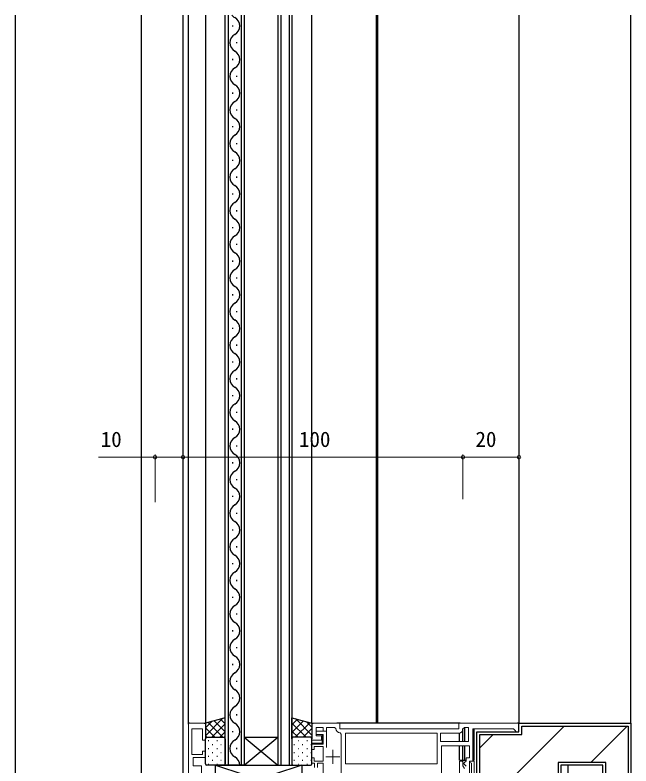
# Model space of a CAD drawing. Units: millimetres, scale not verified. Extents: x -437 to 438, y -681 to 679.
# Drawn here: x 50.7 to 270.7, y -34.7 to 233.4 of the extents above; entities that cross this region are included whole.
import ezdxf
from ezdxf.enums import TextEntityAlignment as Align

# ---------------------------------------------------------------- set-up
doc = ezdxf.new("R2010")
doc.units = ezdxf.units.MM
doc.header["$LTSCALE"] = 4
doc.layers.add('0-2_YKK_11', color=7, linetype='Continuous', lineweight=18)
doc.layers.add('0-5_YKK_D', color=6, linetype='Continuous', lineweight=18)
for name, color, linetype in [('0-3_YKK_12', 2, 'Continuous'), ('0-4_YKK_13', 4, 'Continuous'), ('0-7_YSS_K', 3, 'Continuous')]:
    doc.layers.add(name, color=color, linetype=linetype)
doc.styles.add('ＭＳ ゴシック', font='')
doc.styles.get('ＭＳ ゴシック').set_extended_font_data('MS Gothic')

msp = doc.modelspace()

# ---------------------------------------------------------------- linework, layer by layer
at = {"layer": '0-2_YKK_11'}
for p, q in [((164.198, -28.987), (164.198, -33.987)), ((161.698, -31.487), (166.698, -31.487))]:
    msp.add_line(p, q, dxfattribs=at)
for points in [[(112.698, -49.487), (112.698, -19.487), (118.698, -19.487), (118.698, -25.487), (117.698, -25.487), (117.698, -21.487), (113.898, -21.487), (113.898, -30.687), (117.698, -30.687), (117.698, -29.487), (118.698, -29.487), (118.698, -31.687), (114.298, -31.687), (114.298, -34.687), (117.298, -34.687), (117.298, -37.187)], [(165.238, -21.387), (164.748, -20.987), (161.898, -20.987), (161.898, -22.287), (160.698, -22.287), (160.698, -20.987), (158.198, -20.987), (158.198, -23.987), (160.198, -23.987), (160.198, -25.487), (156.698, -25.487), (156.698, -19.487), (166.698, -19.487), (166.698, -21.487)], [(166.698, -21.487), (209.198, -21.487), (209.198, -19.487), (230.698, -19.487), (230.698, -22.487), (229.698, -22.487), (229.198, -21.987), (228.698, -21.487), (214.198, -21.487), (214.198, -32.987), (212.998, -32.987), (212.998, -37.587)], [(202.698, -25.987), (212.698, -25.987), (212.698, -20.987), (211.198, -20.987), (210.698, -21.487)], [(157.698, -35.287), (157.698, -33.787), (156.698, -33.787), (156.698, -31.887), (157.498, -31.887), (157.498, -32.987), (160.698, -32.987), (160.698, -27.787), (157.498, -27.787), (157.498, -28.887), (156.698, -28.887), (156.698, -26.987), (160.698, -26.987), (160.698, -23.487), (158.198, -23.487), (158.198, -22.287), (161.898, -22.287), (161.898, -28.088)], [(167.198, -39.987), (167.198, -23.436), (166.798, -22.946)], [(209.198, -22.987), (202.698, -22.987), (202.698, -25.987)], [(211.798, -34.787), (211.498, -34.487), (210.998, -33.987), (210.998, -33.787), (211.498, -33.287), (211.798, -32.987), (211.798, -31.787), (212.998, -31.787), (212.998, -27.487), (202.998, -27.487), (202.998, -39.987)], [(160.698, -44.587), (160.698, -33.787), (158.698, -33.787), (158.698, -35.287)], [(209.498, -41.072), (209.498, -32.987), (210.698, -32.987), (210.698, -34.667), (211.258, -35.637)], [(213.698, -37.987), (213.698, -33.748), (213.158, -33.437), (213.278, -32.987), (214.698, -32.987), (214.698, -38.987)]]:
    msp.add_lwpolyline(points, dxfattribs=at)
msp.add_lwpolyline([(201.498, -22.987), (168.698, -22.987), (168.698, -33.987), (201.498, -33.987)], close=True, dxfattribs=at)
for centre, radius, start, end in [((167.198, -20.987), 2, 191.53698, 258.46304), ((209.198, -21.487), 1.5, 270.00001, 359.99999)]:
    msp.add_arc(centre, radius, start, end, dxfattribs=at)
at = {"layer": '0-3_YKK_12'}
for p, q in [((110.698, -62.758), (110.698, 233.415)), ((112.698, -19.787), (112.698, 233.415)), ((118.698, 233.415), (118.698, -19.487)), ((125.798, -34.487), (125.798, 233.415)), ((126.798, 233.415), (126.798, -34.487)), ((131.598, -34.487), (131.598, 233.415)), ((132.598, 233.415), (132.598, -34.487)), ((144.598, 233.415), (144.598, -34.487)), ((145.598, 233.415), (145.598, -34.487)), ((148.598, 233.415), (148.598, -34.487)), ((149.598, 233.415), (149.598, -34.487)), ((156.698, -19.487), (156.698, 233.415)), ((179.698, 233.415), (179.698, -19.487)), ((180.198, 233.415), (180.198, -19.487)), ((230.698, 233.415), (230.698, -19.487)), ((128.438, 229.313), (128.438, 229.713)), ((129.958, 223.313), (129.958, 223.713)), ((128.438, 217.313), (128.438, 217.713)), ((129.958, 211.313), (129.958, 211.713)), ((128.438, 205.313), (128.438, 205.713)), ((129.958, 199.313), (129.958, 199.713)), ((128.438, 193.313), (128.438, 193.713)), ((129.958, 187.313), (129.958, 187.713)), ((128.438, 181.313), (128.438, 181.713)), ((129.958, 175.313), (129.958, 175.713)), ((128.438, 169.313), (128.438, 169.713)), ((129.958, 163.313), (129.958, 163.713)), ((128.438, 157.313), (128.438, 157.713)), ((129.958, 151.313), (129.958, 151.713)), ((128.438, 145.313), (128.438, 145.713)), ((129.958, 139.313), (129.958, 139.713)), ((128.438, 133.313), (128.438, 133.713)), ((129.958, 127.313), (129.958, 127.713)), ((128.438, 121.313), (128.438, 121.713)), ((129.958, 115.313), (129.958, 115.713)), ((128.438, 109.313), (128.438, 109.713)), ((129.958, 103.313), (129.958, 103.713)), ((128.438, 97.313), (128.438, 97.713)), ((129.958, 91.313), (129.958, 91.713)), ((128.438, 85.313), (128.438, 85.713)), ((129.958, 79.313), (129.958, 79.713)), ((128.438, 73.313), (128.438, 73.713)), ((129.958, 67.313), (129.958, 67.713)), ((128.438, 61.313), (128.438, 61.713)), ((129.958, 55.313), (129.958, 55.713)), ((128.438, 49.313), (128.438, 49.713)), ((129.958, 43.313), (129.958, 43.713)), ((128.438, 37.313), (128.438, 37.713)), ((129.958, 31.313), (129.958, 31.713)), ((128.438, 25.313), (128.438, 25.713)), ((129.958, 19.313), (129.958, 19.713)), ((128.438, 13.313), (128.438, 13.713)), ((129.958, 7.313), (129.958, 7.713)), ((128.438, 1.313), (128.438, 1.713)), ((129.958, -4.687), (129.958, -4.287)), ((128.438, -10.687), (128.438, -10.287)), ((129.958, -16.687), (129.958, -16.287)), ((112.998, -19.487), (112.698, -19.487)), ((118.198, -19.487), (118.698, -19.487)), ((156.698, -19.487), (157.198, -19.487)), ((209.698, -19.487), (165.698, -19.487)), ((211.298, -25.987), (211.298, -20.987)), ((230.698, -19.487), (230.198, -19.487)), ((128.438, -22.687), (128.438, -22.287)), ((160.398, -23.487), (160.398, -26.687)), ((209.498, -25.987), (209.498, -22.956)), ((210.698, -25.987), (210.698, -21.487)), ((132.598, -24.487), (144.598, -24.487)), ((132.598, -24.487), (144.598, -34.487)), ((132.598, -34.487), (144.598, -24.487)), ((160.398, -26.687), (156.698, -26.687)), ((129.958, -28.687), (129.958, -28.287)), ((209.498, -32.687), (209.498, -27.487)), ((211.298, -32.687), (211.298, -27.487)), ((132.598, -34.487), (125.798, -34.487)), ((132.598, -34.487), (149.598, -34.487)), ((209.498, -32.687), (211.798, -32.687))]:
    msp.add_line(p, q, dxfattribs=at)
for points in [[(214.198, -32.687), (214.698, -32.687), (214.698, -21.487)], [(210.698, -33.287), (210.698, -32.687), (210.698, -27.487)]]:
    msp.add_lwpolyline(points, dxfattribs=at)
for centre, start, end in [((130.875, 235.513), 217.63304, 240.79746), ((127.521, 229.513), 299.20254, 60.79746), ((130.875, 223.513), 119.20254, 240.79746), ((127.521, 217.513), 299.20254, 60.79746), ((130.875, 211.513), 119.20254, 240.79746), ((127.521, 205.513), 299.20254, 60.79746), ((130.875, 199.513), 119.20254, 240.79746), ((127.521, 193.513), 299.20254, 60.79746), ((130.875, 187.513), 119.20254, 240.79746), ((127.521, 181.513), 299.20254, 60.79746), ((130.875, 175.513), 119.20254, 240.79746), ((127.521, 169.513), 299.20254, 60.79746), ((130.875, 163.513), 119.20254, 240.79746), ((127.521, 157.513), 299.20254, 60.79746), ((130.875, 151.513), 119.20254, 240.79746), ((127.521, 145.513), 299.20254, 60.79746), ((130.875, 139.513), 119.20254, 240.79746), ((127.521, 133.513), 299.20254, 60.79746), ((130.875, 127.513), 119.20254, 240.79746), ((127.521, 121.513), 299.20254, 60.79746), ((130.875, 115.513), 119.20254, 240.79746), ((127.521, 109.513), 299.20254, 60.79746), ((130.875, 103.513), 119.20254, 240.79746), ((127.521, 97.513), 299.20254, 60.79746), ((130.875, 91.513), 119.20254, 240.79746), ((127.521, 85.513), 299.20254, 60.79746), ((130.875, 79.513), 119.20254, 240.79746), ((127.521, 73.513), 299.20254, 60.79746), ((130.875, 67.513), 119.20254, 240.79746), ((127.521, 61.513), 299.20254, 60.79746), ((130.875, 55.513), 119.20254, 240.79746), ((127.521, 49.513), 299.20254, 60.79746), ((130.875, 43.513), 119.20254, 240.79746), ((127.521, 37.513), 299.20254, 60.79746), ((130.875, 31.513), 119.20254, 240.79746), ((127.521, 25.513), 299.20254, 60.79746), ((130.875, 19.513), 119.20254, 240.79746), ((127.521, 13.513), 299.20254, 60.79746), ((130.875, 7.513), 119.20254, 240.79746), ((127.521, 1.513), 299.20254, 60.79746), ((130.875, -4.487), 119.20254, 240.79746), ((127.521, -10.487), 299.20254, 60.79746), ((130.875, -16.487), 119.20254, 240.79746), ((127.521, -22.487), 299.20254, 60.79746), ((130.875, -28.487), 119.20254, 240.79746), ((127.521, -34.487), 0, 60.79746)]:
    msp.add_arc(centre, 3.437, start, end, dxfattribs=at)
at = {"layer": '0-4_YKK_13'}
for p, q in [((118.698, -23.993), (124.971, -17.719)), ((125.798, -22.55), (121.848, -18.599)), ((125.798, -19.721), (124.054, -17.978)), ((149.598, -20.005), (151.563, -18.04)), ((149.598, -22.834), (153.77, -18.662)), ((156.698, -23.709), (150.82, -17.831)), ((118.698, -21.164), (121.034, -18.829)), ((118.698, -19.487), (118.698, -24.987)), ((122.078, -24.487), (118.698, -21.106)), ((124.906, -24.487), (119.641, -19.221)), ((121.032, -24.487), (125.798, -19.721)), ((154.647, -24.487), (149.598, -19.437)), ((150.774, -24.487), (155.977, -19.283)), ((153.602, -24.487), (156.698, -21.391)), ((156.698, -20.88), (154.758, -18.94)), ((156.698, -19.487), (156.698, -24.987)), ((119.25, -24.487), (118.698, -23.935)), ((123.861, -24.487), (125.798, -22.55)), ((151.819, -24.487), (149.598, -22.265)), ((118.698, -33.987), (118.698, -24.987)), ((119.198, -24.487), (125.298, -24.487)), ((119.738, -25.627), (119.938, -25.627)), ((122.768, -25.627), (122.968, -25.627)), ((125.798, -24.987), (125.798, -33.987)), ((149.598, -24.987), (149.598, -33.987)), ((156.198, -24.487), (150.098, -24.487)), ((151.898, -25.627), (152.098, -25.627)), ((154.928, -25.627), (155.128, -25.627)), ((156.391, -24.526), (156.698, -24.219)), ((156.698, -33.987), (156.698, -24.987)), ((119.738, -28.457), (119.938, -28.457)), ((121.153, -27.042), (121.353, -27.042)), ((122.768, -28.457), (122.968, -28.457)), ((124.183, -27.042), (124.383, -27.042)), ((150.283, -27.042), (150.483, -27.042)), ((151.898, -28.457), (152.098, -28.457)), ((153.313, -27.042), (153.513, -27.042)), ((154.928, -28.457), (155.128, -28.457)), ((156.343, -27.042), (156.543, -27.042)), ((119.738, -31.287), (119.938, -31.287)), ((121.153, -29.872), (121.353, -29.872)), ((122.768, -31.287), (122.968, -31.287)), ((124.183, -29.872), (124.383, -29.872)), ((150.283, -29.872), (150.483, -29.872)), ((151.898, -31.287), (152.098, -31.287)), ((153.313, -29.872), (153.513, -29.872)), ((154.928, -31.287), (155.128, -31.287)), ((156.343, -29.872), (156.543, -29.872)), ((125.298, -34.487), (119.198, -34.487)), ((119.738, -34.117), (119.938, -34.117)), ((121.153, -32.702), (121.353, -32.702)), ((122.298, -34.487), (153.098, -44.487)), ((153.098, -34.487), (122.298, -44.487)), ((122.298, -34.487), (153.098, -34.487)), ((122.298, -44.487), (122.298, -34.487)), ((122.768, -34.117), (122.968, -34.117)), ((124.183, -32.702), (124.383, -32.702)), ((150.098, -34.487), (156.198, -34.487)), ((150.283, -32.702), (150.483, -32.702)), ((151.898, -34.117), (152.098, -34.117)), ((153.313, -32.702), (153.513, -32.702)), ((154.928, -34.117), (155.128, -34.117)), ((156.343, -32.702), (156.543, -32.702))]:
    msp.add_line(p, q, dxfattribs=at)
for points in [[(125.798, -24.987), (125.798, -17.487), (118.698, -19.487)], [(149.598, -24.987), (149.598, -17.487), (156.698, -19.487)], [(153.098, -34.487), (153.098, -44.487), (122.298, -44.487)]]:
    msp.add_lwpolyline(points, dxfattribs=at)
for centre, start, end in [((119.198, -24.987), 90, 180), ((125.298, -24.987), 0, 90), ((150.098, -24.987), 90, 180), ((156.198, -24.987), 0, 90), ((119.198, -33.987), 180, 270), ((125.298, -33.987), 270, 0), ((150.098, -33.987), 180, 270), ((156.198, -33.987), 270, 0)]:
    msp.add_arc(centre, 0.5, start, end, dxfattribs=at)
at = {"layer": '0-5_YKK_D'}
for p, q in [((100.698, 59.453), (100.698, 76.516)), ((110.698, 60.516), (110.698, 76.516)), ((110.698, 60.516), (110.698, 76.516)), ((110.698, 75.516), (210.698, 75.516)), ((210.698, 60.516), (210.698, 76.516)), ((210.698, 60.516), (210.698, 76.516)), ((210.698, 75.516), (230.698, 75.516)), ((230.698, 60.516), (230.698, 76.516))]:
    msp.add_line(p, q, dxfattribs=at)
msp.add_lwpolyline([(110.698, 75.516), (100.698, 75.516), (80.462, 75.516)], dxfattribs=at)
for centre in [(100.698, 75.516), (110.698, 75.516), (110.698, 75.516), (210.698, 75.516), (210.698, 75.516), (230.698, 75.516)]:
    msp.add_circle(centre, 0.637, dxfattribs=at)
at = {"layer": '0-7_YSS_K'}
for p, q in [((50.698, 233.415), (50.698, -81.915)), ((270.698, -19.487), (270.698, 233.415)), ((228.875, -38.487), (246.875, -20.487)), ((256.326, -33.487), (269.326, -20.487)), ((216.698, -28.214), (221.425, -23.487))]:
    msp.add_line(p, q, dxfattribs=at)
for points in [[(95.698, 233.415), (95.698, -73.98), (50.698, -81.915)], [(260.698, -171.2), (260.698, -34.487), (248.198, -34.487), (248.198, -171.2)]]:
    msp.add_lwpolyline(points, dxfattribs=at)
for points in [[(215.698, -39.487), (215.698, -22.487), (230.698, -22.487), (230.698, -19.487), (270.698, -19.487), (270.698, -39.487), (260.698, -39.487), (260.698, -34.487), (245.698, -34.487), (245.698, -39.487)], [(216.698, -38.487), (216.698, -23.487), (231.698, -23.487), (231.698, -20.487), (269.698, -20.487), (269.698, -38.487), (261.698, -38.487), (261.698, -33.487), (244.698, -33.487), (244.698, -38.487)]]:
    msp.add_lwpolyline(points, close=True, dxfattribs=at)

# ---------------------------------------------------------------- texts
at = {"layer": '0-5_YKK_D', "style": 'ＭＳ ゴシック'}
for s, p in [('10', (81.312, 77.516)), ('100', (152.133, 77.516)), ('20', (215.158, 77.516))]:
    msp.add_text(s, height=5.499, dxfattribs=at).set_placement(p, align=Align.BOTTOM_LEFT)

doc.saveas('drawing.dxf')
